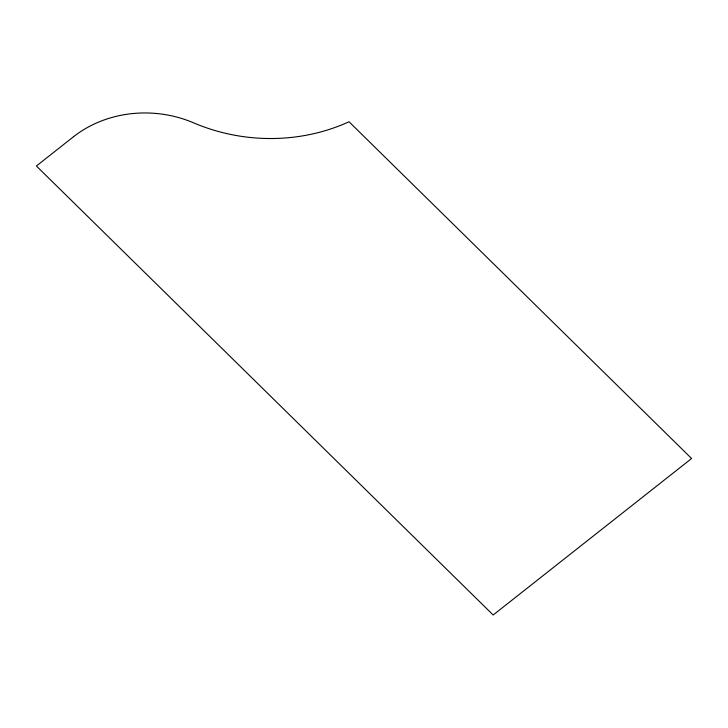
<?xml version="1.0" encoding="UTF-8"?>
<svg xmlns="http://www.w3.org/2000/svg" width="728" height="728" viewBox="0 0 728 728"><rect width="100%" height="100%" fill="white"/><g stroke="black" fill="none" stroke-linecap="round" stroke-linejoin="round"><path stroke-width="1.09" d="M73.61 136.655L36.4 166.002L493.165 614.996L691.6 458.513L349.031 121.758A174.001 153.208 6.2 0 1 193.694 122.877A110.347 97.152 6.2 0 0 73.61 136.655"/></g></svg>
